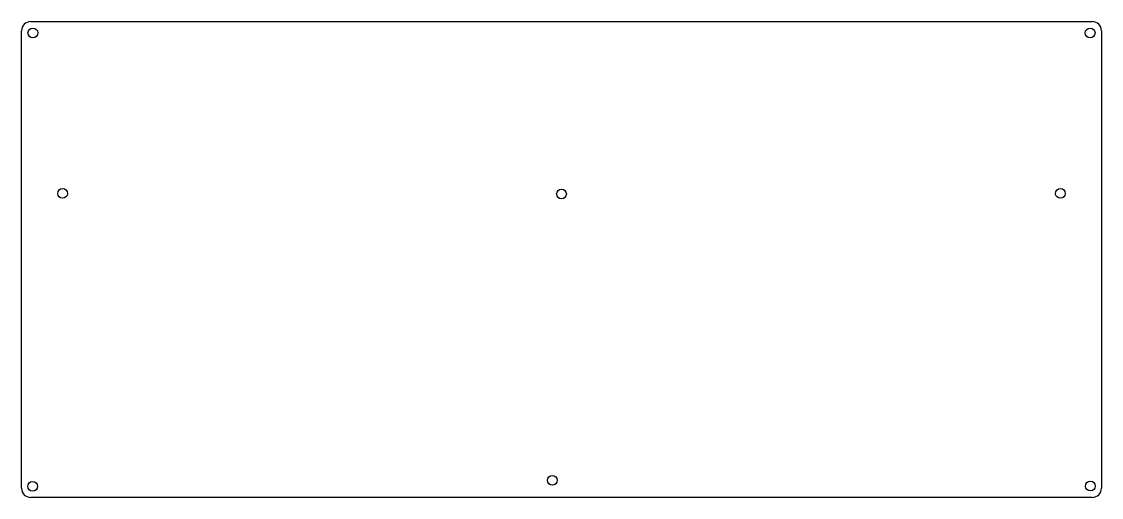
# Model space of a CAD drawing. Extents: x 35 to 390, y -216 to -60.
import ezdxf

# ---------------------------------------------------------------- set-up
doc = ezdxf.new("R2010")
doc.units = 0
doc.layers.add('BLACK', color=7, linetype='CONTINUOUS')

msp = doc.modelspace()

# ---------------------------------------------------------------- linework, layer by layer
at = {"layer": 'BLACK', "linetype": 'CONTINUOUS'}
for p, q in [((37.925, -59.685), (386.525, -59.685)), ((34.925, -212.785), (34.925, -62.685)), ((389.525, -62.685), (389.525, -212.785)), ((386.525, -215.785), (37.925, -215.785))]:
    msp.add_line(p, q, dxfattribs=at)
at = {"layer": 'BLACK'}
for centre in [(38.625, -63.385), (385.825, -63.385), (48.375, -116.06), (212.225, -116.235), (376.075, -116.06), (209.225, -210.185), (38.525, -212.185), (385.925, -212.085)]:
    msp.add_circle(centre, 1.6, dxfattribs=at)
for centre, start, end in [((37.925, -62.685), 90, 180), ((386.525, -62.685), 0, 90), ((37.925, -212.785), 180, 270), ((386.525, -212.785), -90, 0)]:
    msp.add_arc(centre, 3, start, end, dxfattribs=at)

doc.saveas('drawing.dxf')
